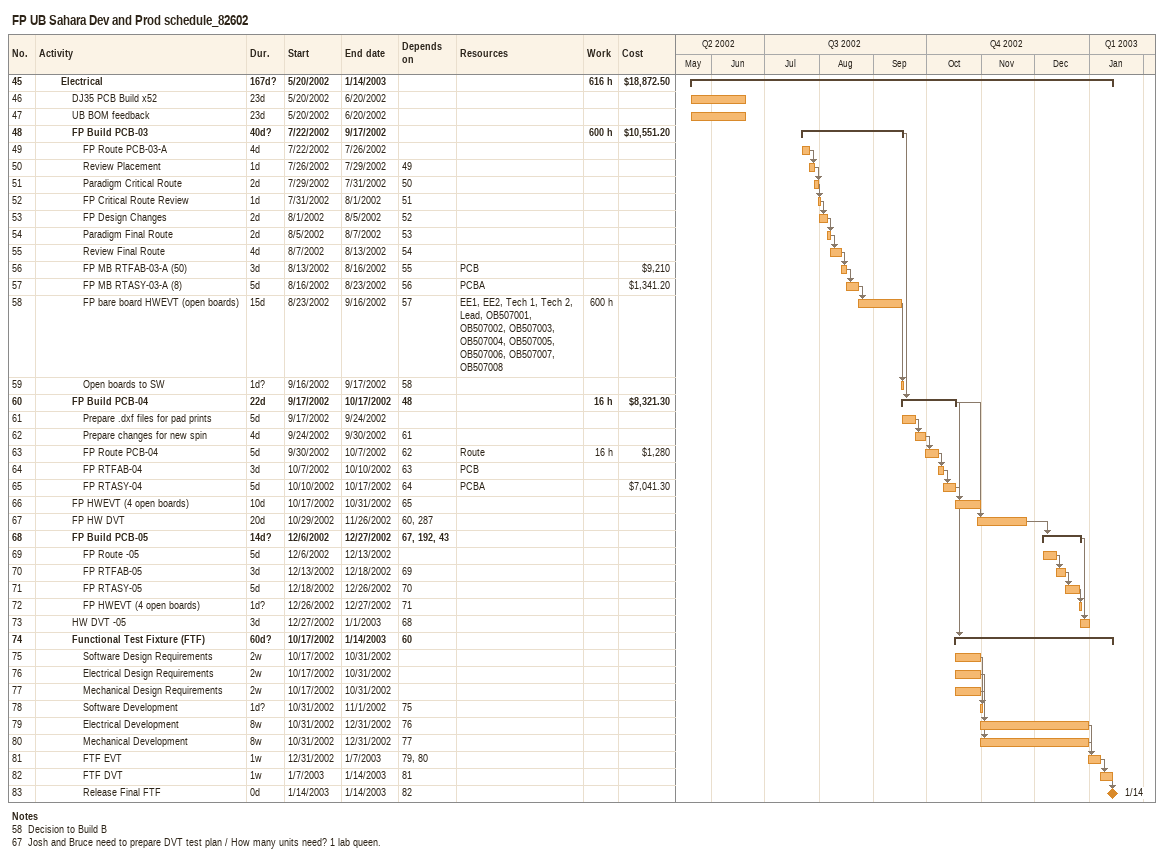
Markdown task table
FP UB Sahara Dev and Prod schedule_82602

| ID | Level | Task | Duration | Start | Finish | Predecessors | Resources | Work (h) | Cost ($) |
|---|---|---|---|---|---|---|---|---|---|
| 45 | 3 | **Electrical** | 167d? | 2002-05-20 | 2003-01-14 |  |  | 616 | 18872.50 |
| 46 | 4 | DJ35 PCB Build x52 | 23d | 2002-05-20 | 2002-06-20 |  |  |  |  |
| 47 | 4 | UB BOM feedback | 23d | 2002-05-20 | 2002-06-20 |  |  |  |  |
| 48 | 4 | **FP Build PCB-03** | 40d? | 2002-07-22 | 2002-09-17 |  |  | 600 | 10551.20 |
| 49 | 5 | FP Route PCB-03-A | 4d | 2002-07-22 | 2002-07-26 |  |  |  |  |
| 50 | 5 | Review Placement | 1d | 2002-07-26 | 2002-07-29 | 49 |  |  |  |
| 51 | 5 | Paradigm Critical Route | 2d | 2002-07-29 | 2002-07-31 | 50 |  |  |  |
| 52 | 5 | FP Critical Route Review | 1d | 2002-07-31 | 2002-08-01 | 51 |  |  |  |
| 53 | 5 | FP Design Changes | 2d | 2002-08-01 | 2002-08-05 | 52 |  |  |  |
| 54 | 5 | Paradigm Final Route | 2d | 2002-08-05 | 2002-08-07 | 53 |  |  |  |
| 55 | 5 | Review Final Route | 4d | 2002-08-07 | 2002-08-13 | 54 |  |  |  |
| 56 | 5 | FP MB RTFAB-03-A (50) | 3d | 2002-08-13 | 2002-08-16 | 55 | PCB |  | 9210 |
| 57 | 5 | FP MB RTASY-03-A (8) | 5d | 2002-08-16 | 2002-08-23 | 56 | PCBA |  | 1341.20 |
| 58 | 5 | FP bare board HWEVT (open boards) | 15d | 2002-08-23 | 2002-09-16 | 57 | EE1, EE2, Tech 1, Tech 2, Lead, OB507001, OB507002, OB507003, OB507004, OB507005, OB507006, OB507007, OB507008 | 600 |  |
| 59 | 5 | Open boards to SW | 1d? | 2002-09-16 | 2002-09-17 | 58 |  |  |  |
| 60 | 4 | **FP Build PCB-04** | 22d | 2002-09-17 | 2002-10-17 | 48 |  | 16 | 8321.30 |
| 61 | 5 | Prepare .dxf files for pad prints | 5d | 2002-09-17 | 2002-09-24 |  |  |  |  |
| 62 | 5 | Prepare changes for new spin | 4d | 2002-09-24 | 2002-09-30 | 61 |  |  |  |
| 63 | 5 | FP Route PCB-04 | 5d | 2002-09-30 | 2002-10-07 | 62 | Route | 16 | 1280 |
| 64 | 5 | FP RTFAB-04 | 3d | 2002-10-07 | 2002-10-10 | 63 | PCB |  |  |
| 65 | 5 | FP RTASY-04 | 5d | 2002-10-10 | 2002-10-17 | 64 | PCBA |  | 7041.30 |
| 66 | 4 | FP HWEVT (4 open boards) | 10d | 2002-10-17 | 2002-10-31 | 65 |  |  |  |
| 67 | 4 | FP HW DVT | 20d | 2002-10-29 | 2002-11-26 | 60, 287 |  |  |  |
| 68 | 4 | **FP Build PCB-05** | 14d? | 2002-12-06 | 2002-12-27 | 67, 192, 43 |  |  |  |
| 69 | 5 | FP Route -05 | 5d | 2002-12-06 | 2002-12-13 |  |  |  |  |
| 70 | 5 | FP RTFAB-05 | 3d | 2002-12-13 | 2002-12-18 | 69 |  |  |  |
| 71 | 5 | FP RTASY-05 | 5d | 2002-12-18 | 2002-12-26 | 70 |  |  |  |
| 72 | 5 | FP HWEVT (4 open boards) | 1d? | 2002-12-26 | 2002-12-27 | 71 |  |  |  |
| 73 | 4 | HW DVT -05 | 3d | 2002-12-27 | 2003-01-01 | 68 |  |  |  |
| 74 | 4 | **Functional Test Fixture (FTF)** | 60d? | 2002-10-17 | 2003-01-14 | 60 |  |  |  |
| 75 | 5 | Software Design Requirements | 2w | 2002-10-17 | 2002-10-31 |  |  |  |  |
| 76 | 5 | Electrical Design Requirements | 2w | 2002-10-17 | 2002-10-31 |  |  |  |  |
| 77 | 5 | Mechanical Design Requirements | 2w | 2002-10-17 | 2002-10-31 |  |  |  |  |
| 78 | 5 | Software Development | 1d? | 2002-10-31 | 2002-11-01 | 75 |  |  |  |
| 79 | 5 | Electrical Development | 8w | 2002-10-31 | 2002-12-31 | 76 |  |  |  |
| 80 | 5 | Mechanical Development | 8w | 2002-10-31 | 2002-12-31 | 77 |  |  |  |
| 81 | 5 | FTF EVT | 1w | 2002-12-31 | 2003-01-07 | 79, 80 |  |  |  |
| 82 | 5 | FTF DVT | 1w | 2003-01-07 | 2003-01-14 | 81 |  |  |  |
| 83 | 5 | Release Final FTF | 0d | 2003-01-14 | 2003-01-14 | 82 |  |  |  |

Notes
- 58: Decision to Build B
- 67: Josh and Bruce need to prepare DVT test plan / How many units need? 1 lab queen.
